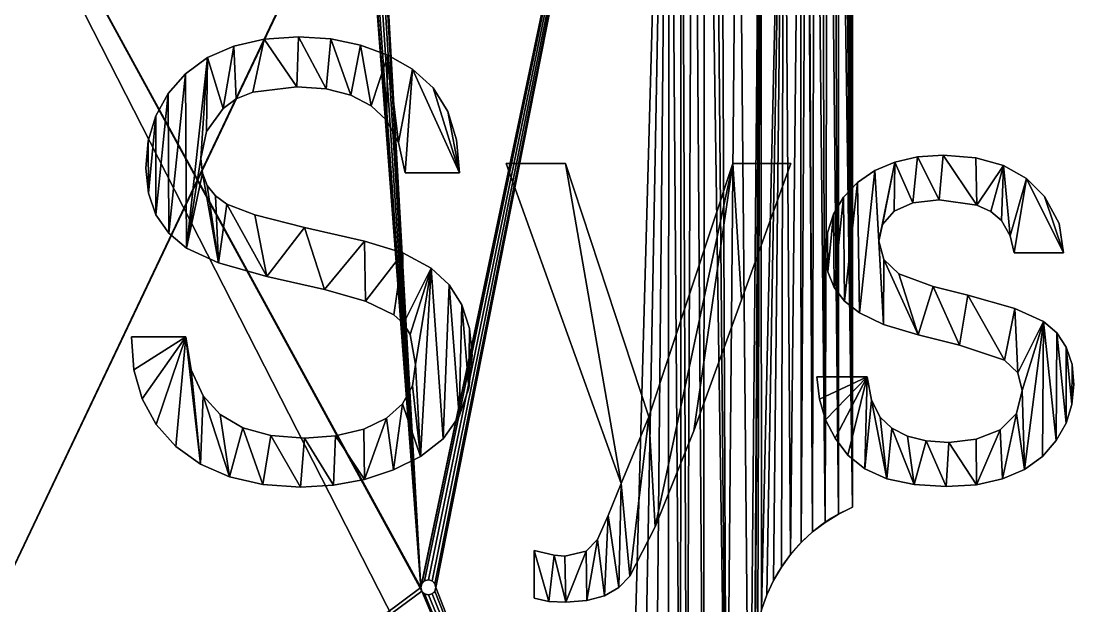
# Model space of a CAD drawing. Header units: inches. Extents: x 0 to 126, y -3 to 37.
# Drawn here: x 18.41 to 41.74, y 10.26 to 23.22 of the extents above; entities that cross this region are included whole.
import ezdxf

# ---------------------------------------------------------------- set-up
doc = ezdxf.new("R2010")
doc.units = ezdxf.units.IN
doc.header["$MEASUREMENT"] = 0
doc.layers.get('0').update_dxf_attribs({"true_color": 0xff5454})
doc.layers.add('pcb', color=7, linetype='Continuous', true_color=0x006699)

# ---------------------------------------------------------------- blocks, each defined once
blk = doc.blocks.new('Group_1')
for p, q in [((36.83, 12.473, 0.6), (36.83, 32.793, 0.6)), ((36.83, 12.473), (36.83, 32.793)), ((36.83, 12.473, 0.6), (36.83, 12.473)), ((36.221, 12.136, 0.6), (36.221, 12.136)), ((36.517, 12.319, 0.6), (36.517, 12.319)), ((35.944, 11.925, 0.6), (35.944, 11.925)), ((35.689, 11.688, 0.6), (35.689, 11.688)), ((35.458, 11.427, 0.6), (35.458, 11.427)), ((35.253, 11.146, 0.6), (35.253, 11.146)), ((27.289, 10.777, 0.6), (27.289, 10.777)), ((27.349, 10.838, 0.6), (27.349, 10.838)), ((27.432, 10.86, 0.6), (27.432, 10.86)), ((27.515, 10.838, 0.6), (27.515, 10.838)), ((27.575, 10.777, 0.6), (27.575, 10.777)), ((35.076, 10.846, 0.6), (35.076, 10.846)), ((27.267, 10.695, 0.6), (27.267, 10.695)), ((27.289, 10.612, 0.6), (27.289, 10.612)), ((27.349, 10.552, 0.6), (27.349, 10.552)), ((27.432, 10.53, 0.6), (27.432, 10.53)), ((27.515, 10.552, 0.6), (27.515, 10.552)), ((27.575, 10.612, 0.6), (27.575, 10.612)), ((27.597, 10.695, 0.6), (27.597, 10.695)), ((34.929, 10.53, 0.6), (34.929, 10.53))]:
    blk.add_line(p, q)
at = {"color": 178, "true_color": 0x000000}
for p, q in [((23.79, 22.846, 0.051), (24.553, 22.897, 0.051)), ((24.553, 22.897, 0.051), (25.269, 22.852, 0.051)), ((22.54, 22.437, 0.051), (23.119, 22.692, 0.051)), ((23.119, 22.692, 0.051), (23.79, 22.846, 0.051)), ((25.269, 22.852, 0.051), (25.929, 22.717, 0.051)), ((25.929, 22.717, 0.051), (26.533, 22.493, 0.051)), ((22.053, 22.079, 0.051), (22.54, 22.437, 0.051)), ((26.533, 22.493, 0.051), (27.082, 22.179, 0.051)), ((27.082, 22.179, 0.051), (27.537, 21.766, 0.051)), ((21.667, 21.641, 0.051), (22.053, 22.079, 0.051)), ((24.514, 21.789, 0.051), (23.54, 21.67, 0.051)), ((25.165, 21.743, 0.051), (24.514, 21.789, 0.051)), ((25.714, 21.604, 0.051), (25.165, 21.743, 0.051)), ((27.537, 21.766, 0.051), (27.862, 21.245, 0.051)), ((21.391, 21.146, 0.051), (21.667, 21.641, 0.051)), ((23.172, 21.521, 0.051), (22.884, 21.312, 0.051)), ((23.54, 21.67, 0.051), (23.172, 21.521, 0.051)), ((26.161, 21.372, 0.051), (25.714, 21.604, 0.051)), ((22.884, 21.312, 0.051), (22.512, 20.797, 0.051)), ((26.505, 21.048, 0.051), (26.161, 21.372, 0.051)), ((27.862, 21.245, 0.051), (28.057, 20.617, 0.051)), ((21.226, 20.594, 0.051), (21.391, 21.146, 0.051)), ((26.766, 20.554, 0.051), (26.505, 21.048, 0.051)), ((22.512, 20.797, 0.051), (22.388, 20.204, 0.051)), ((21.17, 19.985, 0.051), (21.226, 20.594, 0.051)), ((26.917, 19.882, 0.051), (26.766, 20.554, 0.051)), ((28.057, 20.617, 0.051), (28.122, 19.882, 0.051)), ((22.388, 20.204, 0.051), (22.424, 19.879, 0.051)), ((31.704, 12.995, 0.051), (29.153, 20.094, 0.051)), ((29.153, 20.094, 0.051), (30.467, 20.094, 0.051)), ((30.467, 20.094, 0.051), (32.316, 14.477, 0.051)), ((32.316, 14.477, 0.051), (34.178, 20.094, 0.051)), ((34.178, 20.094, 0.051), (35.46, 20.094, 0.051)), ((37.322, 19.934, 0.051), (37.766, 20.123, 0.051)), ((37.766, 20.123, 0.051), (38.271, 20.237, 0.051)), ((38.271, 20.237, 0.051), (38.836, 20.275, 0.051)), ((38.836, 20.275, 0.051), (39.561, 20.218, 0.051)), ((39.561, 20.218, 0.051), (40.178, 20.046, 0.051)), ((21.227, 19.432, 0.051), (21.17, 19.985, 0.051)), ((22.424, 19.879, 0.051), (22.533, 19.602, 0.051)), ((28.122, 19.882, 0.051), (26.917, 19.882, 0.051)), ((36.939, 19.669, 0.051), (37.322, 19.934, 0.051)), ((40.178, 20.046, 0.051), (40.686, 19.76, 0.051)), ((22.533, 19.602, 0.051), (22.714, 19.371, 0.051)), ((36.63, 19.343, 0.051), (36.939, 19.669, 0.051)), ((40.686, 19.76, 0.051), (41.085, 19.36, 0.051)), ((21.396, 18.953, 0.051), (21.227, 19.432, 0.051)), ((22.714, 19.371, 0.051), (22.968, 19.186, 0.051)), ((36.41, 18.97, 0.051), (36.63, 19.343, 0.051)), ((38.168, 19.22, 0.051), (37.75, 19.031, 0.051)), ((38.746, 19.283, 0.051), (38.168, 19.22, 0.051)), ((39.585, 19.168, 0.051), (38.746, 19.283, 0.051)), ((39.895, 19.025, 0.051), (39.585, 19.168, 0.051)), ((41.085, 19.36, 0.051), (41.405, 18.758, 0.051)), ((21.678, 18.546, 0.051), (21.396, 18.953, 0.051)), ((36.277, 18.551, 0.051), (36.41, 18.97, 0.051)), ((37.75, 19.031, 0.051), (37.497, 18.74, 0.051)), ((40.131, 18.825, 0.051), (39.895, 19.025, 0.051)), ((37.497, 18.74, 0.051), (37.412, 18.368, 0.051)), ((40.323, 18.485, 0.051), (40.131, 18.825, 0.051)), ((41.405, 18.758, 0.051), (41.503, 18.11, 0.051)), ((22.072, 18.213, 0.051), (21.678, 18.546, 0.051)), ((36.233, 18.084, 0.051), (36.277, 18.551, 0.051)), ((40.408, 18.11, 0.051), (40.323, 18.485, 0.051)), ((37.412, 18.368, 0.051), (37.523, 17.962, 0.051)), ((26.866, 18.109, 0.051), (27.497, 17.769, 0.051)), ((36.28, 17.691, 0.051), (36.233, 18.084, 0.051)), ((41.503, 18.11, 0.051), (40.408, 18.11, 0.051)), ((27.497, 17.769, 0.051), (27.892, 17.399, 0.051)), ((37.523, 17.962, 0.051), (37.857, 17.646, 0.051)), ((36.42, 17.344, 0.051), (36.28, 17.691, 0.051)), ((37.857, 17.646, 0.051), (38.617, 17.363, 0.051)), ((27.892, 17.399, 0.051), (28.174, 16.955, 0.051)), ((36.654, 17.041, 0.051), (36.42, 17.344, 0.051)), ((36.981, 16.783, 0.051), (36.654, 17.041, 0.051)), ((28.174, 16.955, 0.051), (28.343, 16.436, 0.051)), ((26.877, 16.546, 0.051), (26.666, 16.738, 0.051)), ((37.515, 16.525, 0.051), (36.981, 16.783, 0.051)), ((41.059, 16.59, 0.051), (41.355, 16.336, 0.051)), ((27.028, 16.298, 0.051), (26.877, 16.546, 0.051)), ((28.343, 16.436, 0.051), (28.399, 15.842, 0.051)), ((41.355, 16.336, 0.051), (41.566, 16.018, 0.051)), ((20.909, 15.521, 0.051), (20.855, 16.248, 0.051)), ((20.855, 16.248, 0.051), (22.06, 16.248, 0.051)), ((22.06, 16.248, 0.051), (22.177, 15.519, 0.051)), ((27.149, 15.636, 0.051), (27.028, 16.298, 0.051)), ((41.566, 16.018, 0.051), (41.693, 15.637, 0.051)), ((27.077, 15.16, 0.051), (27.149, 15.636, 0.051)), ((28.399, 15.842, 0.051), (28.328, 15.112, 0.051)), ((40.49, 15.448, 0.051), (40.195, 15.733, 0.051)), ((41.693, 15.637, 0.051), (41.735, 15.192, 0.051)), ((21.09, 14.874, 0.051), (20.909, 15.521, 0.051)), ((22.177, 15.519, 0.051), (22.44, 14.94, 0.051)), ((40.588, 15.056, 0.051), (40.49, 15.448, 0.051)), ((36.1, 14.865, 0.051), (36.04, 15.359, 0.051)), ((36.04, 15.359, 0.051), (37.155, 15.359, 0.051)), ((37.155, 15.359, 0.051), (37.253, 14.847, 0.051)), ((41.735, 15.192, 0.051), (41.692, 14.747, 0.051)), ((22.44, 14.94, 0.051), (22.819, 14.529, 0.051)), ((26.862, 14.763, 0.051), (27.077, 15.16, 0.051)), ((28.328, 15.112, 0.051), (28.113, 14.494, 0.051)), ((40.466, 14.547, 0.051), (40.588, 15.056, 0.051)), ((21.398, 14.307, 0.051), (21.09, 14.874, 0.051)), ((26.504, 14.445, 0.051), (26.862, 14.763, 0.051)), ((36.234, 14.411, 0.051), (36.1, 14.865, 0.051)), ((37.253, 14.847, 0.051), (37.444, 14.47, 0.051)), ((41.692, 14.747, 0.051), (41.56, 14.333, 0.051)), ((22.819, 14.529, 0.051), (23.321, 14.235, 0.051)), ((28.113, 14.494, 0.051), (27.756, 13.988, 0.051)), ((37.444, 14.47, 0.051), (37.704, 14.225, 0.051)), ((40.099, 14.19, 0.051), (40.466, 14.547, 0.051)), ((21.834, 13.819, 0.051), (21.398, 14.307, 0.051)), ((23.321, 14.235, 0.051), (23.944, 14.059, 0.051)), ((26.002, 14.206, 0.051), (26.504, 14.445, 0.051)), ((36.443, 14, 0.051), (36.234, 14.411, 0.051)), ((41.56, 14.333, 0.051), (41.342, 13.951, 0.051)), ((23.944, 14.059, 0.051), (24.688, 14, 0.051)), ((24.688, 14, 0.051), (25.377, 14.051, 0.051)), ((25.377, 14.051, 0.051), (26.002, 14.206, 0.051)), ((36.726, 13.629, 0.051), (36.443, 14, 0.051)), ((37.704, 14.225, 0.051), (38.044, 14.05, 0.051)), ((38.044, 14.05, 0.051), (38.464, 13.945, 0.051)), ((39.571, 13.98, 0.051), (40.099, 14.19, 0.051)), ((22.381, 13.425, 0.051), (21.834, 13.819, 0.051)), ((27.756, 13.988, 0.051), (27.255, 13.594, 0.051)), ((38.464, 13.945, 0.051), (38.965, 13.91, 0.051)), ((38.965, 13.91, 0.051), (39.571, 13.98, 0.051)), ((41.342, 13.951, 0.051), (41.036, 13.6, 0.051)), ((27.255, 13.594, 0.051), (26.661, 13.298, 0.051)), ((37.103, 13.324, 0.051), (36.726, 13.629, 0.051)), ((41.036, 13.6, 0.051), (40.641, 13.307, 0.051)), ((23.024, 13.143, 0.051), (22.381, 13.425, 0.051)), ((26.661, 13.298, 0.051), (26.019, 13.087, 0.051)), ((37.592, 13.105, 0.051), (37.103, 13.324, 0.051)), ((40.641, 13.307, 0.051), (40.154, 13.098, 0.051)), ((23.763, 12.974, 0.051), (23.024, 13.143, 0.051)), ((26.019, 13.087, 0.051), (25.332, 12.96, 0.051)), ((38.193, 12.974, 0.051), (37.592, 13.105, 0.051)), ((40.154, 13.098, 0.051), (39.576, 12.972, 0.051)), ((24.598, 12.917, 0.051), (23.763, 12.974, 0.051)), ((25.332, 12.96, 0.051), (24.598, 12.917, 0.051)), ((31.414, 12.286, 0.051), (31.704, 12.995, 0.051)), ((38.907, 12.93, 0.051), (38.193, 12.974, 0.051)), ((39.576, 12.972, 0.051), (38.907, 12.93, 0.051)), ((31.182, 11.758, 0.051), (31.414, 12.286, 0.051)), ((30.928, 11.497, 0.051), (31.182, 11.758, 0.051)), ((29.778, 10.456, 0.051), (29.778, 11.513, 0.051)), ((29.778, 11.513, 0.051), (30.216, 11.41, 0.051)), ((30.454, 11.391, 0.051), (30.928, 11.497, 0.051)), ((30.216, 11.41, 0.051), (30.454, 11.391, 0.051)), ((31.897, 10.946, 0.051), (31.654, 10.692, 0.051)), ((31.337, 10.511, 0.051), (30.945, 10.402, 0.051)), ((31.654, 10.692, 0.051), (31.337, 10.511, 0.051)), ((30.103, 10.385, 0.051), (29.778, 10.456, 0.051)), ((30.48, 10.366, 0.051), (30.103, 10.385, 0.051)), ((30.945, 10.402, 0.051), (30.48, 10.366, 0.051))]:
    blk.add_line(p, q, dxfattribs=at)
for points in [[(35.46, 20.094, 0.051), (34.371, 17.066, 0.051), (33.315, 14.167, 0.051), (32.458, 12.041, 0.051), (31.897, 10.946, 0.051)], [(22.968, 19.186, 0.051), (23.588, 18.954, 0.051), (24.688, 18.671, 0.051), (26.015, 18.368, 0.051), (26.866, 18.109, 0.051)], [(26.666, 16.738, 0.051), (26.038, 17.039, 0.051), (25.133, 17.298, 0.051), (23.851, 17.588, 0.051), (22.778, 17.886, 0.051), (22.072, 18.213, 0.051)], [(38.617, 17.363, 0.051), (39.384, 17.176, 0.051), (40.427, 16.878, 0.051), (41.059, 16.59, 0.051)], [(40.195, 15.733, 0.051), (39.203, 16.061, 0.051), (38.282, 16.293, 0.051), (37.515, 16.525, 0.051)]]:
    blk.add_polyline3d(points, dxfattribs=at)
for centre in [(27.432, 10.695, 0.6), (27.432, 10.695)]:
    blk.add_circle(centre, 0.165)
for centre in [(38.261, 9.171, 0.6), (38.261, 9.171)]:
    blk.add_arc(centre, 3.599, 113.4287, 246.5713)
at = {"color": 207, "true_color": 0x6a3979}
mesh = blk.add_polyface(dxfattribs=at)
corners = [(11.011, 34.955, 0.6), (10.833, 9.425, 0.6), (11.011, 1.928, 0.6), (11.327, 1.781, 0.6), (11.327, 35.102, 0.6), (11.627, 1.604, 0.6), (11.627, 35.279, 0.6), (11.909, 1.399, 0.6), (11.909, 35.484, 0.6), (12.169, 1.168, 0.6), (12.169, 35.716, 0.6), (12.406, 0.912, 0.6), (12.406, 35.971, 0.6), (12.617, 0.635, 0.6), (12.617, 36.248, 0.6), (12.8, 0.339, 0.6), (12.8, 36.544, 0.6), (12.954, 0.027, 0.6), (12.954, 36.857, 0.6), (31.75, 0.027, 0.6), (27.289, 10.612, 0.6), (27.349, 10.552, 0.6), (27.432, 10.53, 0.6), (27.515, 10.552, 0.6), (27.575, 10.612, 0.6), (27.597, 10.695, 0.6), (32.766, 36.857, 0.6), (32.082, 0.038, 0.6), (32.413, 0.07, 0.6), (32.741, 0.124, 0.6), (33.02, 3.329, 0.6), (33.065, 0.2, 0.6), (33.156, 2.821, 0.6), (33.383, 0.296, 0.6), (33.528, 2.449, 0.6), (33.694, 0.413, 0.6), (34.036, 2.313, 0.6), (33.997, 0.551, 0.6), (34.29, 0.707, 0.6), (34.544, 2.449, 0.6), (34.572, 0.883, 0.6), (34.916, 2.821, 0.6), (33.032, 36.848, 0.6), (33.156, 3.837, 0.6), (33.296, 36.822, 0.6), (33.528, 4.209, 0.6), (33.559, 36.779, 0.6), (34.036, 4.345, 0.6), (34.29, 32.167, 0.6), (34.544, 4.209, 0.6), (34.798, 32.031, 0.6), (34.662, 9.171, 0.6)]
mesh.append_faces([[corners[k] for k in face] for face in [(20, 19, 21), (21, 19, 22), (22, 19, 23), (23, 19, 24), (24, 19, 25), (30, 31, 32), (32, 33, 34), (34, 35, 36), (36, 38, 39), (39, 40, 41)]], dxfattribs={"vtx0": -1, "vtx1": -1, "color": 207})
mesh.append_faces([[corners[k] for k in face] for face in [(0, 1, 2), (18, 19, 20), (26, 25, 19), (26, 29, 30), (50, 49, 51)]], dxfattribs={"vtx0": -1, "vtx1": -1, "vtx2": -1, "color": 207})
mesh.append_faces([[corners[k] for k in face] for face in [(0, 2, 3), (4, 3, 5), (6, 5, 7), (8, 7, 9), (10, 9, 11), (12, 11, 13), (14, 13, 15), (16, 15, 17), (18, 17, 19), (26, 19, 27), (26, 27, 28), (26, 28, 29), (30, 29, 31), (32, 31, 33), (34, 33, 35), (36, 35, 37), (36, 37, 38), (39, 38, 40), (42, 30, 43), (44, 43, 45), (46, 45, 47), (48, 47, 49)]], dxfattribs={"vtx0": -1, "vtx2": -1, "color": 207})
at = {"color": 207, "true_color": 0x724580}
mesh = blk.add_polyface(dxfattribs=at)
corners = [(12.954, 0.027), (27.289, 10.612), (31.75, 0.027), (27.267, 10.695), (25.997, 27.459), (27.349, 10.552), (27.432, 10.53), (27.515, 10.552), (27.575, 10.612), (27.597, 10.695), (33.02, 3.329), (33.032, 36.848), (33.156, 3.837), (33.296, 36.822), (33.528, 4.209), (33.559, 36.779), (34.036, 4.345), (34.29, 32.167), (34.544, 4.209), (34.798, 32.031), (34.662, 9.171), (10.833, 9.425), (11.011, 34.955), (11.011, 1.928), (11.327, 1.781), (11.327, 35.102), (11.627, 1.604), (11.627, 35.279), (11.909, 1.399), (11.909, 35.484), (12.169, 1.168), (12.169, 35.716), (12.406, 0.912), (12.406, 35.971), (12.617, 0.635), (12.617, 36.248), (12.8, 0.339), (12.8, 36.544), (32.766, 36.857), (32.082, 0.038), (32.413, 0.07), (32.741, 0.124), (33.065, 0.2), (33.156, 2.821), (33.383, 0.296), (33.528, 2.449), (33.694, 0.413), (34.036, 2.313), (33.997, 0.551), (34.29, 0.707), (34.544, 2.449), (34.572, 0.883)]
mesh.append_faces([[corners[k] for k in face] for face in [(0, 1, 2), (1, 0, 3), (10, 11, 12), (12, 13, 14), (14, 15, 16), (16, 17, 18), (23, 22, 24), (24, 25, 26), (26, 27, 28), (28, 29, 30), (30, 31, 32), (32, 33, 34), (34, 35, 36), (36, 37, 0), (2, 38, 39), (39, 38, 40), (40, 38, 41), (41, 10, 42), (42, 43, 44), (44, 45, 46), (46, 47, 48), (48, 47, 49), (49, 50, 51)]], dxfattribs={"vtx0": -1, "vtx1": -1, "color": 207})
mesh.append_faces([[corners[k] for k in face] for face in [(3, 0, 4), (18, 19, 20), (21, 22, 23), (9, 38, 2), (41, 38, 10)]], dxfattribs={"vtx0": -1, "vtx1": -1, "vtx2": -1, "color": 207})
mesh.append_faces([[corners[k] for k in face] for face in [(2, 1, 5), (2, 5, 6), (2, 6, 7), (2, 7, 8), (2, 8, 9), (42, 10, 43), (44, 43, 45), (46, 45, 47), (49, 47, 50)]], dxfattribs={"vtx0": -1, "vtx2": -1, "color": 207})
at = {"color": 207, "true_color": 0x6a3979}
mesh = blk.add_polyface(dxfattribs=at)
corners = [(11.011, 34.955, 0.6), (11.327, 1.781, 0.6), (11.327, 35.102, 0.6), (11.627, 1.604, 0.6), (11.627, 35.279, 0.6), (11.909, 1.399, 0.6), (11.909, 35.484, 0.6), (12.169, 1.168, 0.6), (12.169, 35.716, 0.6), (12.406, 0.912, 0.6), (12.406, 35.971, 0.6), (12.617, 0.635, 0.6), (12.617, 36.248, 0.6), (12.8, 0.339, 0.6), (12.8, 36.544, 0.6), (12.954, 0.027, 0.6), (12.954, 36.857, 0.6), (27.289, 10.612, 0.6), (27.267, 10.695, 0.6), (25.997, 27.459, 0.6), (26.019, 27.376, 0.6), (26.079, 27.316, 0.6), (26.162, 27.294, 0.6), (26.244, 27.316, 0.6), (26.305, 27.376, 0.6), (26.327, 27.459, 0.6), (26.019, 27.541, 0.6), (32.766, 36.857, 0.6), (26.079, 27.602, 0.6), (26.162, 27.624, 0.6), (26.244, 27.602, 0.6), (26.305, 27.541, 0.6), (27.289, 10.777, 0.6), (27.349, 10.838, 0.6), (27.432, 10.86, 0.6), (27.515, 10.838, 0.6), (27.575, 10.777, 0.6), (27.597, 10.695, 0.6), (33.02, 3.329, 0.6), (33.032, 36.848, 0.6), (33.156, 3.837, 0.6), (33.296, 36.822, 0.6), (33.528, 4.209, 0.6), (33.559, 36.779, 0.6), (34.036, 4.345, 0.6), (33.782, 33.047, 0.6), (33.918, 32.539, 0.6), (33.818, 36.718, 0.6), (33.918, 33.555, 0.6)]
mesh.append_faces([[corners[k] for k in face] for face in [(0, 1, 2), (2, 3, 4), (4, 5, 6), (6, 7, 8), (8, 9, 10), (10, 11, 12), (12, 13, 14), (14, 15, 16), (19, 18, 20), (20, 18, 21), (21, 18, 22), (22, 18, 23), (23, 18, 24), (24, 18, 25), (16, 26, 27), (26, 16, 19), (39, 40, 41), (41, 42, 43), (45, 44, 46)]], dxfattribs={"vtx0": -1, "vtx1": -1, "color": 207})
mesh.append_faces([[corners[k] for k in face] for face in [(16, 18, 19), (27, 25, 18), (43, 44, 45)]], dxfattribs={"vtx0": -1, "vtx1": -1, "vtx2": -1, "color": 207})
mesh.append_faces([[corners[k] for k in face] for face in [(16, 17, 18), (27, 26, 28), (27, 28, 29), (27, 29, 30), (27, 30, 31), (27, 31, 25), (27, 18, 32), (27, 32, 33), (27, 33, 34), (27, 34, 35), (27, 35, 36), (27, 36, 37), (38, 39, 27), (45, 47, 43), (47, 45, 48)]], dxfattribs={"vtx0": -1, "vtx2": -1, "color": 207})
at = {"color": 207, "true_color": 0x724580}
mesh = blk.add_polyface(dxfattribs=at)
corners = [(27.267, 10.695), (25.997, 27.459), (26.019, 27.376), (26.079, 27.316), (26.162, 27.294), (26.244, 27.316), (26.305, 27.376), (26.327, 27.459), (33.818, 36.718), (33.782, 33.047), (33.559, 36.779), (33.918, 33.555), (34.072, 36.641), (33.032, 36.848), (33.02, 3.329), (32.766, 36.857), (33.156, 3.837), (33.296, 36.822), (33.528, 4.209), (34.036, 4.345), (33.918, 32.539), (11.327, 1.781), (11.011, 34.955), (11.327, 35.102), (11.627, 1.604), (11.627, 35.279), (11.909, 1.399), (11.909, 35.484), (12.169, 1.168), (12.169, 35.716), (12.406, 0.912), (12.406, 35.971), (12.617, 0.635), (12.617, 36.248), (12.8, 0.339), (12.8, 36.544), (12.954, 0.027), (12.954, 36.857), (26.019, 27.541), (26.079, 27.602), (26.162, 27.624), (26.244, 27.602), (26.305, 27.541), (27.289, 10.777), (27.349, 10.838), (27.432, 10.86), (27.515, 10.838), (27.575, 10.777), (27.597, 10.695)]
mesh.append_faces([[corners[k] for k in face] for face in [(8, 9, 10), (9, 8, 11), (13, 14, 15), (38, 15, 39), (39, 15, 40), (40, 15, 41), (41, 15, 42), (42, 15, 7), (0, 15, 43), (43, 15, 44), (44, 15, 45), (45, 15, 46), (46, 15, 47), (47, 15, 48)]], dxfattribs={"vtx0": -1, "vtx1": -1, "color": 207})
mesh.append_faces([[corners[k] for k in face] for face in [(19, 10, 9), (36, 37, 38), (7, 15, 0)]], dxfattribs={"vtx0": -1, "vtx1": -1, "vtx2": -1, "color": 207})
mesh.append_faces([[corners[k] for k in face] for face in [(0, 1, 2), (0, 2, 3), (0, 3, 4), (0, 4, 5), (0, 5, 6), (0, 6, 7), (11, 8, 12), (16, 13, 17), (18, 17, 10), (19, 9, 20), (21, 22, 23), (24, 23, 25), (26, 25, 27), (28, 27, 29), (30, 29, 31), (32, 31, 33), (34, 33, 35), (36, 35, 37), (38, 37, 15), (36, 38, 1)]], dxfattribs={"vtx0": -1, "vtx2": -1, "color": 207})
at = {"color": 207, "true_color": 0x6a3979}
mesh = blk.add_polyface(dxfattribs=at)
corners = [(33.918, 32.539, 0.6), (34.036, 4.345, 0.6), (34.29, 32.167, 0.6), (34.544, 4.209, 0.6), (34.798, 32.031, 0.6), (34.813, 10.201, 0.6), (35.306, 32.167, 0.6), (35.253, 11.146, 0.6), (35.458, 11.427, 0.6), (35.678, 32.539, 0.6), (35.689, 11.688, 0.6), (35.814, 33.047, 0.6), (35.944, 11.925, 0.6), (35.821, 35.472, 0.6), (35.99, 35.267, 0.6), (36.221, 12.136, 0.6), (36.145, 35.05, 0.6), (36.286, 34.825, 0.6), (36.517, 12.319, 0.6), (36.411, 34.59, 0.6), (36.521, 34.348, 0.6), (36.83, 12.473, 0.6), (36.614, 34.099, 0.6), (36.692, 33.844, 0.6), (36.752, 33.586, 0.6), (36.795, 33.323, 0.6), (36.821, 33.058, 0.6), (36.83, 32.793, 0.6), (33.818, 36.718, 0.6), (33.918, 33.555, 0.6), (34.072, 36.641, 0.6), (34.29, 33.927, 0.6), (34.321, 36.547, 0.6), (34.798, 34.063, 0.6), (34.563, 36.438, 0.6), (34.798, 36.312, 0.6), (35.306, 33.927, 0.6), (35.024, 36.172, 0.6), (35.24, 36.017, 0.6), (35.446, 35.848, 0.6), (35.678, 33.555, 0.6), (35.64, 35.666, 0.6)]
mesh.append_faces([[corners[k] for k in face] for face in [(26, 21, 27)]], dxfattribs={"vtx0": -1, "color": 207})
mesh.append_faces([[corners[k] for k in face] for face in [(0, 1, 2), (2, 3, 4), (4, 5, 6), (6, 8, 9), (9, 10, 11), (13, 12, 14), (14, 15, 16), (16, 15, 17), (17, 18, 19), (19, 18, 20), (20, 21, 22), (22, 21, 23), (23, 21, 24), (24, 21, 25), (25, 21, 26), (28, 29, 30), (30, 31, 32), (32, 33, 34), (34, 33, 35), (35, 36, 37), (37, 36, 38), (38, 36, 39), (39, 40, 41), (41, 40, 13)]], dxfattribs={"vtx0": -1, "vtx1": -1, "color": 207})
mesh.append_faces([[corners[k] for k in face] for face in [(11, 12, 13)]], dxfattribs={"vtx0": -1, "vtx1": -1, "vtx2": -1, "color": 207})
mesh.append_faces([[corners[k] for k in face] for face in [(6, 7, 8), (9, 8, 10), (11, 10, 12), (14, 12, 15), (17, 15, 18), (20, 18, 21), (30, 29, 31), (32, 31, 33), (35, 33, 36), (39, 36, 40), (13, 40, 11)]], dxfattribs={"vtx0": -1, "vtx2": -1, "color": 207})
at = {"color": 207, "true_color": 0x724580}
mesh = blk.add_polyface(dxfattribs=at)
corners = [(33.918, 33.555), (34.072, 36.641), (34.29, 33.927), (34.321, 36.547), (34.798, 34.063), (34.563, 36.438), (34.798, 36.312), (35.024, 36.172), (35.306, 33.927), (35.24, 36.017), (35.446, 35.848), (35.678, 33.555), (35.64, 35.666), (35.821, 35.472), (35.814, 33.047), (34.036, 4.345), (33.918, 32.539), (34.29, 32.167), (34.544, 4.209), (34.798, 32.031), (34.813, 10.201), (35.306, 32.167), (35.076, 10.846), (35.253, 11.146), (35.458, 11.427), (35.678, 32.539), (35.689, 11.688), (35.944, 11.925), (35.99, 35.267), (36.221, 12.136), (36.145, 35.05), (36.286, 34.825), (36.517, 12.319), (36.411, 34.59), (36.521, 34.348), (36.83, 12.473), (36.614, 34.099), (36.692, 33.844), (36.752, 33.586), (36.795, 33.323), (36.821, 33.058), (36.83, 32.793)]
mesh.append_faces([[corners[k] for k in face] for face in [(35, 40, 41)]], dxfattribs={"vtx0": -1, "color": 207})
mesh.append_faces([[corners[k] for k in face] for face in [(0, 1, 2), (2, 3, 4), (4, 7, 8), (8, 10, 11), (11, 13, 14), (22, 21, 23), (23, 21, 24), (24, 25, 26), (26, 14, 27), (27, 28, 29), (29, 31, 32), (32, 34, 35)]], dxfattribs={"vtx0": -1, "vtx1": -1, "color": 207})
mesh.append_faces([[corners[k] for k in face] for face in [(27, 14, 13)]], dxfattribs={"vtx0": -1, "vtx1": -1, "vtx2": -1, "color": 207})
mesh.append_faces([[corners[k] for k in face] for face in [(2, 1, 3), (4, 3, 5), (4, 5, 6), (4, 6, 7), (8, 7, 9), (8, 9, 10), (11, 10, 12), (11, 12, 13), (15, 16, 17), (18, 17, 19), (20, 19, 21), (24, 21, 25), (26, 25, 14), (27, 13, 28), (29, 28, 30), (29, 30, 31), (32, 31, 33), (32, 33, 34), (35, 34, 36), (35, 36, 37), (35, 37, 38), (35, 38, 39), (35, 39, 40)]], dxfattribs={"vtx0": -1, "vtx2": -1, "color": 207})
at = {"color": 219, "true_color": 0x5c246e}
mesh = blk.add_polyface(dxfattribs=at)
corners = [(36.83, 32.793), (36.83, 12.473, 0.6), (36.83, 12.473), (36.83, 32.793, 0.6)]
mesh.append_faces([[corners[k] for k in face] for face in [(0, 1, 2), (1, 0, 3)]], dxfattribs={"vtx0": -1, "color": 219})
at = {"color": 207, "true_color": 0x6a3979}
mesh = blk.add_polyface(dxfattribs=at)
corners = [(34.916, 2.821, 0.6), (34.572, 0.883, 0.6), (34.843, 1.076, 0.6), (35.099, 1.287, 0.6), (35.052, 3.329, 0.6), (35.076, 7.496, 0.6), (35.253, 7.196, 0.6), (35.342, 1.515, 0.6), (35.458, 6.914, 0.6), (35.569, 1.757, 0.6), (35.689, 6.654, 0.6), (35.78, 2.014, 0.6), (35.944, 6.417, 0.6), (35.974, 2.284, 0.6), (36.221, 6.206, 0.6), (36.149, 2.567, 0.6), (36.306, 2.86, 0.6), (36.517, 6.022, 0.6), (36.443, 3.163, 0.6), (36.56, 3.474, 0.6), (36.83, 5.869, 0.6), (36.657, 3.792, 0.6), (36.732, 4.116, 0.6), (36.787, 4.444, 0.6), (36.819, 4.774, 0.6), (36.83, 5.107, 0.6), (34.916, 3.837, 0.6), (34.662, 9.171, 0.6), (34.544, 4.209, 0.6), (34.679, 8.823, 0.6), (34.729, 8.478, 0.6), (34.813, 8.14, 0.6), (34.929, 7.811, 0.6), (34.798, 32.031, 0.6), (34.679, 9.519, 0.6), (34.729, 9.863, 0.6), (34.813, 10.201, 0.6), (35.306, 32.167, 0.6), (34.929, 10.53, 0.6), (35.076, 10.846, 0.6), (35.253, 11.146, 0.6)]
mesh.append_faces([[corners[k] for k in face] for face in [(20, 24, 25)]], dxfattribs={"vtx0": -1, "color": 207})
mesh.append_faces([[corners[k] for k in face] for face in [(0, 3, 4), (5, 3, 6), (6, 7, 8), (8, 9, 10), (10, 11, 12), (12, 13, 14), (14, 16, 17), (17, 19, 20), (26, 27, 28), (27, 26, 29), (29, 26, 30), (30, 26, 31), (31, 26, 32), (32, 4, 5)]], dxfattribs={"vtx0": -1, "vtx1": -1, "color": 207})
mesh.append_faces([[corners[k] for k in face] for face in [(4, 3, 5)]], dxfattribs={"vtx0": -1, "vtx1": -1, "vtx2": -1, "color": 207})
mesh.append_faces([[corners[k] for k in face] for face in [(0, 1, 2), (0, 2, 3), (6, 3, 7), (8, 7, 9), (10, 9, 11), (12, 11, 13), (14, 13, 15), (14, 15, 16), (17, 16, 18), (17, 18, 19), (20, 19, 21), (20, 21, 22), (20, 22, 23), (20, 23, 24), (32, 26, 4), (33, 27, 34), (33, 34, 35), (33, 35, 36), (37, 36, 38), (37, 38, 39), (37, 39, 40)]], dxfattribs={"vtx0": -1, "vtx2": -1, "color": 207})
at = {"color": 207, "true_color": 0x724580}
mesh = blk.add_polyface(dxfattribs=at)
corners = [(34.662, 9.171), (34.798, 32.031), (34.679, 9.519), (34.729, 9.863), (34.813, 10.201), (35.306, 32.167), (34.929, 10.53), (35.076, 10.846), (34.916, 3.837), (34.544, 4.209), (34.679, 8.823), (34.729, 8.478), (34.813, 8.14), (34.929, 7.811), (35.052, 3.329), (35.076, 7.496), (34.572, 0.883), (34.544, 2.449), (34.916, 2.821), (34.843, 1.076), (35.099, 1.287), (35.253, 7.196), (35.342, 1.515), (35.458, 6.914), (35.569, 1.757), (35.689, 6.654), (35.78, 2.014), (35.944, 6.417), (35.974, 2.284), (36.221, 6.206), (36.149, 2.567), (36.306, 2.86), (36.517, 6.022), (36.443, 3.163), (36.56, 3.474), (36.83, 5.869), (36.657, 3.792), (36.732, 4.116), (36.787, 4.444), (36.819, 4.774), (36.83, 5.107)]
mesh.append_faces([[corners[k] for k in face] for face in [(39, 35, 40)]], dxfattribs={"vtx0": -1, "color": 207})
mesh.append_faces([[corners[k] for k in face] for face in [(0, 1, 2), (2, 1, 3), (3, 1, 4), (4, 5, 6), (6, 5, 7), (8, 13, 14), (16, 18, 19), (19, 18, 20), (20, 21, 22), (22, 23, 24), (24, 25, 26), (26, 27, 28), (28, 29, 30), (30, 29, 31), (31, 32, 33), (33, 32, 34), (34, 35, 36), (36, 35, 37), (37, 35, 38), (38, 35, 39)]], dxfattribs={"vtx0": -1, "vtx1": -1, "color": 207})
mesh.append_faces([[corners[k] for k in face] for face in [(20, 14, 15)]], dxfattribs={"vtx0": -1, "vtx1": -1, "vtx2": -1, "color": 207})
mesh.append_faces([[corners[k] for k in face] for face in [(0, 8, 9), (8, 0, 10), (8, 10, 11), (8, 11, 12), (8, 12, 13), (14, 13, 15), (16, 17, 18), (20, 18, 14), (20, 15, 21), (22, 21, 23), (24, 23, 25), (26, 25, 27), (28, 27, 29), (31, 29, 32), (34, 32, 35)]], dxfattribs={"vtx0": -1, "vtx2": -1, "color": 207})
at = {"color": 178, "true_color": 0x000000}
mesh = blk.add_polyface(dxfattribs=at)
corners = [(20.909, 15.521, 0.051), (22.06, 16.248, 0.051), (20.855, 16.248, 0.051), (21.09, 14.874, 0.051), (21.398, 14.307, 0.051), (21.834, 13.819, 0.051), (22.381, 13.425, 0.051), (22.177, 15.519, 0.051), (22.44, 14.94, 0.051), (23.024, 13.143, 0.051), (22.819, 14.529, 0.051), (23.321, 14.235, 0.051), (23.763, 12.974, 0.051), (23.944, 14.059, 0.051), (24.598, 12.917, 0.051), (24.688, 14, 0.051), (25.332, 12.96, 0.051), (25.377, 14.051, 0.051), (26.019, 13.087, 0.051), (26.002, 14.206, 0.051), (26.504, 14.445, 0.051), (26.661, 13.298, 0.051), (26.862, 14.763, 0.051), (27.255, 13.594, 0.051), (27.077, 15.16, 0.051), (27.149, 15.636, 0.051), (22.072, 18.213, 0.051), (22.424, 19.879, 0.051), (22.388, 20.204, 0.051), (22.778, 17.886, 0.051), (22.533, 19.602, 0.051), (22.714, 19.371, 0.051), (22.968, 19.186, 0.051), (23.851, 17.588, 0.051), (23.588, 18.954, 0.051), (24.688, 18.671, 0.051), (25.133, 17.298, 0.051), (26.015, 18.368, 0.051), (26.038, 17.039, 0.051), (26.866, 18.109, 0.051), (26.666, 16.738, 0.051), (26.877, 16.546, 0.051), (27.497, 17.769, 0.051), (27.028, 16.298, 0.051), (27.756, 13.988, 0.051), (27.892, 17.399, 0.051), (28.113, 14.494, 0.051), (28.174, 16.955, 0.051), (28.328, 15.112, 0.051), (28.343, 16.436, 0.051), (28.399, 15.842, 0.051), (21.227, 19.432, 0.051), (21.226, 20.594, 0.051), (21.17, 19.985, 0.051), (21.391, 21.146, 0.051), (21.396, 18.953, 0.051), (21.667, 21.641, 0.051), (21.678, 18.546, 0.051), (22.053, 22.079, 0.051), (22.54, 22.437, 0.051), (22.512, 20.797, 0.051), (22.884, 21.312, 0.051), (23.119, 22.692, 0.051), (23.172, 21.521, 0.051), (23.79, 22.846, 0.051), (23.54, 21.67, 0.051), (24.514, 21.789, 0.051), (24.553, 22.897, 0.051), (25.165, 21.743, 0.051), (25.269, 22.852, 0.051), (25.714, 21.604, 0.051), (25.929, 22.717, 0.051), (26.161, 21.372, 0.051), (26.533, 22.493, 0.051), (26.505, 21.048, 0.051), (26.766, 20.554, 0.051), (27.082, 22.179, 0.051), (26.917, 19.882, 0.051), (28.122, 19.882, 0.051), (27.537, 21.766, 0.051), (27.862, 21.245, 0.051), (28.057, 20.617, 0.051)]
mesh.append_faces([[corners[k] for k in face] for face in [(0, 1, 2), (49, 48, 50), (51, 52, 53), (80, 78, 81)]], dxfattribs={"vtx0": -1, "color": 178})
mesh.append_faces([[corners[k] for k in face] for face in [(1, 6, 7), (7, 6, 8), (8, 9, 10), (10, 9, 11), (11, 12, 13), (13, 14, 15), (15, 16, 17), (17, 18, 19), (19, 18, 20), (20, 21, 22), (22, 23, 24), (24, 23, 25), (27, 29, 30), (30, 29, 31), (31, 29, 32), (32, 33, 34), (34, 33, 35), (35, 36, 37), (37, 38, 39), (39, 41, 42), (42, 44, 45), (45, 46, 47), (47, 48, 49), (52, 51, 54), (54, 55, 56), (56, 57, 58), (58, 26, 59), (59, 61, 62), (62, 63, 64), (64, 66, 67), (67, 68, 69), (69, 70, 71), (71, 72, 73), (73, 75, 76), (76, 78, 79), (79, 78, 80)]], dxfattribs={"vtx0": -1, "vtx1": -1, "color": 178})
mesh.append_faces([[corners[k] for k in face] for face in [(42, 25, 23), (59, 26, 28)]], dxfattribs={"vtx0": -1, "vtx1": -1, "vtx2": -1, "color": 178})
mesh.append_faces([[corners[k] for k in face] for face in [(1, 0, 3), (1, 3, 4), (1, 4, 5), (1, 5, 6), (8, 6, 9), (11, 9, 12), (13, 12, 14), (15, 14, 16), (17, 16, 18), (20, 18, 21), (22, 21, 23), (26, 27, 28), (27, 26, 29), (32, 29, 33), (35, 33, 36), (37, 36, 38), (39, 38, 40), (39, 40, 41), (42, 41, 43), (42, 43, 25), (42, 23, 44), (45, 44, 46), (47, 46, 48), (54, 51, 55), (56, 55, 57), (58, 57, 26), (59, 28, 60), (59, 60, 61), (62, 61, 63), (64, 63, 65), (64, 65, 66), (67, 66, 68), (69, 68, 70), (71, 70, 72), (73, 72, 74), (73, 74, 75), (76, 75, 77), (76, 77, 78)]], dxfattribs={"vtx0": -1, "vtx2": -1, "color": 178})
mesh = blk.add_polyface(dxfattribs=at)
corners = [(30.103, 10.385, 0.051), (29.778, 11.513, 0.051), (29.778, 10.456, 0.051), (30.216, 11.41, 0.051), (30.48, 10.366, 0.051), (30.454, 11.391, 0.051), (30.928, 11.497, 0.051), (30.945, 10.402, 0.051), (31.182, 11.758, 0.051), (31.337, 10.511, 0.051), (31.414, 12.286, 0.051), (31.654, 10.692, 0.051), (31.704, 12.995, 0.051), (31.897, 10.946, 0.051), (30.467, 20.094, 0.051), (29.153, 20.094, 0.051), (32.316, 14.477, 0.051), (32.458, 12.041, 0.051), (34.178, 20.094, 0.051), (33.315, 14.167, 0.051), (34.371, 17.066, 0.051), (35.46, 20.094, 0.051)]
mesh.append_faces([[corners[k] for k in face] for face in [(0, 1, 2), (12, 14, 15), (18, 20, 21)]], dxfattribs={"vtx0": -1, "color": 178})
mesh.append_faces([[corners[k] for k in face] for face in [(1, 0, 3), (3, 4, 5), (5, 4, 6), (6, 7, 8), (8, 9, 10), (10, 11, 12), (14, 12, 16), (16, 17, 18)]], dxfattribs={"vtx0": -1, "vtx1": -1, "color": 178})
mesh.append_faces([[corners[k] for k in face] for face in [(16, 12, 13)]], dxfattribs={"vtx0": -1, "vtx1": -1, "vtx2": -1, "color": 178})
mesh.append_faces([[corners[k] for k in face] for face in [(3, 0, 4), (6, 4, 7), (8, 7, 9), (10, 9, 11), (12, 11, 13), (16, 13, 17), (18, 17, 19), (18, 19, 20)]], dxfattribs={"vtx0": -1, "vtx2": -1, "color": 178})
mesh = blk.add_polyface(dxfattribs=at)
corners = [(36.1, 14.865, 0.051), (37.155, 15.359, 0.051), (36.04, 15.359, 0.051), (36.234, 14.411, 0.051), (36.443, 14, 0.051), (36.726, 13.629, 0.051), (37.103, 13.324, 0.051), (37.253, 14.847, 0.051), (37.592, 13.105, 0.051), (37.444, 14.47, 0.051), (37.704, 14.225, 0.051), (38.193, 12.974, 0.051), (38.044, 14.05, 0.051), (38.464, 13.945, 0.051), (38.907, 12.93, 0.051), (38.965, 13.91, 0.051), (39.576, 12.972, 0.051), (39.571, 13.98, 0.051), (40.099, 14.19, 0.051), (40.154, 13.098, 0.051), (40.466, 14.547, 0.051), (40.641, 13.307, 0.051), (40.588, 15.056, 0.051), (36.28, 17.691, 0.051), (36.277, 18.551, 0.051), (36.233, 18.084, 0.051), (36.41, 18.97, 0.051), (36.42, 17.344, 0.051), (36.63, 19.343, 0.051), (36.654, 17.041, 0.051), (36.939, 19.669, 0.051), (36.981, 16.783, 0.051), (37.322, 19.934, 0.051), (37.515, 16.525, 0.051), (37.412, 18.368, 0.051), (37.523, 17.962, 0.051), (38.282, 16.293, 0.051), (37.857, 17.646, 0.051), (38.617, 17.363, 0.051), (39.203, 16.061, 0.051), (39.384, 17.176, 0.051), (40.195, 15.733, 0.051), (40.427, 16.878, 0.051), (40.49, 15.448, 0.051), (41.059, 16.59, 0.051), (41.036, 13.6, 0.051), (41.342, 13.951, 0.051), (41.355, 16.336, 0.051), (41.56, 14.333, 0.051), (41.566, 16.018, 0.051), (41.692, 14.747, 0.051), (41.693, 15.637, 0.051), (41.735, 15.192, 0.051), (37.766, 20.123, 0.051), (37.497, 18.74, 0.051), (37.75, 19.031, 0.051), (38.168, 19.22, 0.051), (38.271, 20.237, 0.051), (38.746, 19.283, 0.051), (38.836, 20.275, 0.051), (39.585, 19.168, 0.051), (39.561, 20.218, 0.051), (40.178, 20.046, 0.051), (39.895, 19.025, 0.051), (40.131, 18.825, 0.051), (40.323, 18.485, 0.051), (40.686, 19.76, 0.051), (40.408, 18.11, 0.051), (41.503, 18.11, 0.051), (41.085, 19.36, 0.051), (41.405, 18.758, 0.051)]
mesh.append_faces([[corners[k] for k in face] for face in [(0, 1, 2), (23, 24, 25), (51, 50, 52), (69, 68, 70)]], dxfattribs={"vtx0": -1, "color": 178})
mesh.append_faces([[corners[k] for k in face] for face in [(1, 6, 7), (7, 8, 9), (9, 8, 10), (10, 11, 12), (12, 11, 13), (13, 14, 15), (15, 16, 17), (17, 16, 18), (18, 19, 20), (20, 21, 22), (24, 23, 26), (26, 27, 28), (28, 29, 30), (30, 31, 32), (34, 33, 35), (35, 36, 37), (37, 36, 38), (38, 39, 40), (40, 41, 42), (42, 43, 44), (44, 46, 47), (47, 48, 49), (49, 50, 51), (53, 56, 57), (57, 58, 59), (59, 60, 61), (61, 60, 62), (62, 65, 66), (66, 68, 69)]], dxfattribs={"vtx0": -1, "vtx1": -1, "color": 178})
mesh.append_faces([[corners[k] for k in face] for face in [(32, 33, 34), (44, 22, 21)]], dxfattribs={"vtx0": -1, "vtx1": -1, "vtx2": -1, "color": 178})
mesh.append_faces([[corners[k] for k in face] for face in [(1, 0, 3), (1, 3, 4), (1, 4, 5), (1, 5, 6), (7, 6, 8), (10, 8, 11), (13, 11, 14), (15, 14, 16), (18, 16, 19), (20, 19, 21), (26, 23, 27), (28, 27, 29), (30, 29, 31), (32, 31, 33), (35, 33, 36), (38, 36, 39), (40, 39, 41), (42, 41, 43), (44, 43, 22), (44, 21, 45), (44, 45, 46), (47, 46, 48), (49, 48, 50), (34, 53, 32), (53, 34, 54), (53, 54, 55), (53, 55, 56), (57, 56, 58), (59, 58, 60), (62, 60, 63), (62, 63, 64), (62, 64, 65), (66, 65, 67), (66, 67, 68)]], dxfattribs={"vtx0": -1, "vtx2": -1, "color": 178})
at = {"color": 219, "true_color": 0x5c246e}
mesh = blk.add_polyface(dxfattribs=at)
corners = [(36.83, 12.473, 0.6), (36.517, 12.319), (36.83, 12.473), (36.517, 12.319, 0.6)]
mesh.append_faces([[corners[k] for k in face] for face in [(0, 1, 2), (1, 0, 3)]], dxfattribs={"vtx0": -1, "color": 219})
mesh = blk.add_polyface(dxfattribs=at)
corners = [(36.221, 12.136, 0.6), (35.944, 11.925), (36.221, 12.136), (35.944, 11.925, 0.6)]
mesh.append_faces([[corners[k] for k in face] for face in [(0, 1, 2), (1, 0, 3)]], dxfattribs={"vtx0": -1, "color": 219})
mesh = blk.add_polyface(dxfattribs=at)
corners = [(36.517, 12.319, 0.6), (36.221, 12.136), (36.517, 12.319), (36.221, 12.136, 0.6)]
mesh.append_faces([[corners[k] for k in face] for face in [(0, 1, 2), (1, 0, 3)]], dxfattribs={"vtx0": -1, "color": 219})
mesh = blk.add_polyface(dxfattribs=at)
corners = [(35.944, 11.925, 0.6), (35.689, 11.688), (35.944, 11.925), (35.689, 11.688, 0.6)]
mesh.append_faces([[corners[k] for k in face] for face in [(0, 1, 2), (1, 0, 3)]], dxfattribs={"vtx0": -1, "color": 219})
mesh = blk.add_polyface(dxfattribs=at)
corners = [(35.689, 11.688), (35.458, 11.427, 0.6), (35.458, 11.427), (35.689, 11.688, 0.6)]
mesh.append_faces([[corners[k] for k in face] for face in [(0, 1, 2), (1, 0, 3)]], dxfattribs={"vtx0": -1, "color": 219})
mesh = blk.add_polyface(dxfattribs=at)
corners = [(35.458, 11.427), (35.253, 11.146, 0.6), (35.253, 11.146), (35.458, 11.427, 0.6)]
mesh.append_faces([[corners[k] for k in face] for face in [(0, 1, 2), (1, 0, 3)]], dxfattribs={"vtx0": -1, "color": 219})
mesh = blk.add_polyface(dxfattribs=at)
corners = [(35.253, 11.146), (35.076, 10.846, 0.6), (35.076, 10.846), (35.253, 11.146, 0.6)]
mesh.append_faces([[corners[k] for k in face] for face in [(0, 1, 2), (1, 0, 3)]], dxfattribs={"vtx0": -1, "color": 219})
at = {"color": 9, "true_color": 0xc0c0c0}
mesh = blk.add_polyface(dxfattribs=at)
corners = [(27.289, 10.777), (27.267, 10.695, 0.6), (27.267, 10.695), (27.289, 10.777, 0.6)]
mesh.append_faces([[corners[k] for k in face] for face in [(0, 1, 2), (1, 0, 3)]], dxfattribs={"vtx0": -1, "color": 9})
mesh = blk.add_polyface(dxfattribs=at)
corners = [(27.349, 10.838), (27.289, 10.777, 0.6), (27.289, 10.777), (27.349, 10.838, 0.6)]
mesh.append_faces([[corners[k] for k in face] for face in [(0, 1, 2), (1, 0, 3)]], dxfattribs={"vtx0": -1, "color": 9})
mesh = blk.add_polyface(dxfattribs=at)
corners = [(27.432, 10.86, 0.6), (27.349, 10.838), (27.432, 10.86), (27.349, 10.838, 0.6)]
mesh.append_faces([[corners[k] for k in face] for face in [(0, 1, 2), (1, 0, 3)]], dxfattribs={"vtx0": -1, "color": 9})
mesh = blk.add_polyface(dxfattribs=at)
corners = [(27.515, 10.838, 0.6), (27.432, 10.86), (27.515, 10.838), (27.432, 10.86, 0.6)]
mesh.append_faces([[corners[k] for k in face] for face in [(0, 1, 2), (1, 0, 3)]], dxfattribs={"vtx0": -1, "color": 9})
mesh = blk.add_polyface(dxfattribs=at)
corners = [(27.515, 10.838, 0.6), (27.575, 10.777), (27.575, 10.777, 0.6), (27.515, 10.838)]
mesh.append_faces([[corners[k] for k in face] for face in [(0, 1, 2), (1, 0, 3)]], dxfattribs={"vtx0": -1, "color": 9})
mesh = blk.add_polyface(dxfattribs=at)
corners = [(27.575, 10.777, 0.6), (27.597, 10.695), (27.597, 10.695, 0.6), (27.575, 10.777)]
mesh.append_faces([[corners[k] for k in face] for face in [(0, 1, 2), (1, 0, 3)]], dxfattribs={"vtx0": -1, "color": 9})
at = {"color": 219, "true_color": 0x5c246e}
mesh = blk.add_polyface(dxfattribs=at)
corners = [(35.076, 10.846), (34.929, 10.53, 0.6), (34.929, 10.53), (35.076, 10.846, 0.6)]
mesh.append_faces([[corners[k] for k in face] for face in [(0, 1, 2), (1, 0, 3)]], dxfattribs={"vtx0": -1, "color": 219})
at = {"color": 9, "true_color": 0xc0c0c0}
mesh = blk.add_polyface(dxfattribs=at)
corners = [(27.267, 10.695), (27.289, 10.612, 0.6), (27.289, 10.612), (27.267, 10.695, 0.6)]
mesh.append_faces([[corners[k] for k in face] for face in [(0, 1, 2), (1, 0, 3)]], dxfattribs={"vtx0": -1, "color": 9})
mesh = blk.add_polyface(dxfattribs=at)
corners = [(27.289, 10.612), (27.349, 10.552, 0.6), (27.349, 10.552), (27.289, 10.612, 0.6)]
mesh.append_faces([[corners[k] for k in face] for face in [(0, 1, 2), (1, 0, 3)]], dxfattribs={"vtx0": -1, "color": 9})
mesh = blk.add_polyface(dxfattribs=at)
corners = [(27.349, 10.552, 0.6), (27.432, 10.53), (27.349, 10.552), (27.432, 10.53, 0.6)]
mesh.append_faces([[corners[k] for k in face] for face in [(0, 1, 2), (1, 0, 3)]], dxfattribs={"vtx0": -1, "color": 9})
mesh = blk.add_polyface(dxfattribs=at)
corners = [(27.432, 10.53, 0.6), (27.515, 10.552), (27.432, 10.53), (27.515, 10.552, 0.6)]
mesh.append_faces([[corners[k] for k in face] for face in [(0, 1, 2), (1, 0, 3)]], dxfattribs={"vtx0": -1, "color": 9})
mesh = blk.add_polyface(dxfattribs=at)
corners = [(27.575, 10.612, 0.6), (27.515, 10.552), (27.515, 10.552, 0.6), (27.575, 10.612)]
mesh.append_faces([[corners[k] for k in face] for face in [(0, 1, 2), (1, 0, 3)]], dxfattribs={"vtx0": -1, "color": 9})
mesh = blk.add_polyface(dxfattribs=at)
corners = [(27.597, 10.695, 0.6), (27.575, 10.612), (27.575, 10.612, 0.6), (27.597, 10.695)]
mesh.append_faces([[corners[k] for k in face] for face in [(0, 1, 2), (1, 0, 3)]], dxfattribs={"vtx0": -1, "color": 9})
at = {"color": 219, "true_color": 0x5c246e}
mesh = blk.add_polyface(dxfattribs=at)
corners = [(34.929, 10.53), (34.813, 10.201, 0.6), (34.813, 10.201), (34.929, 10.53, 0.6)]
mesh.append_faces([[corners[k] for k in face] for face in [(0, 1, 2), (1, 0, 3)]], dxfattribs={"vtx0": -1, "color": 219})

msp = doc.modelspace()

# ---------------------------------------------------------------- block references
at = {"layer": 'pcb'}
msp.add_blockref('Group_1', (0, -0.027, -0.3), dxfattribs=at)

doc.saveas('drawing.dxf')
